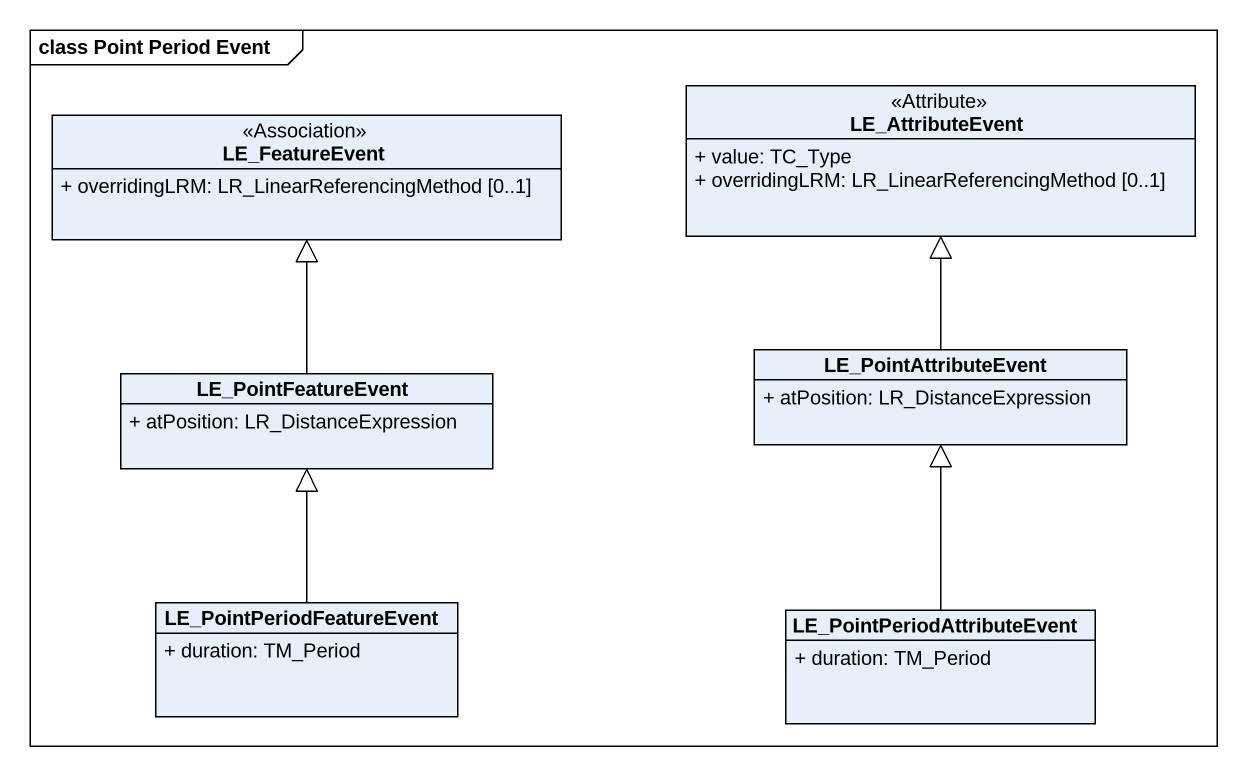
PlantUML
@startuml
mainframe class Point Period Event
hide circle
hide empty members
skinparam classAttributeIconSize 0
class LE_FeatureEvent <<Association>> {
  + overridingLRM: LR_LinearReferencingMethod [0..1]
}
class LE_AttributeEvent <<Attribute>> {
  + value: TC_Type
  + overridingLRM: LR_LinearReferencingMethod [0..1]
}
class LE_PointFeatureEvent {
  + atPosition: LR_DistanceExpression
}
class LE_PointAttributeEvent {
  + atPosition: LR_DistanceExpression
}
class LE_PointPeriodFeatureEvent {
  + duration: TM_Period
}
class LE_PointPeriodAttributeEvent {
  + duration: TM_Period
}
LE_PointFeatureEvent -up-|> LE_FeatureEvent
LE_PointAttributeEvent -up-|> LE_AttributeEvent
LE_PointPeriodFeatureEvent -up-|> LE_PointFeatureEvent
LE_PointPeriodAttributeEvent -up-|> LE_PointAttributeEvent
@enduml
